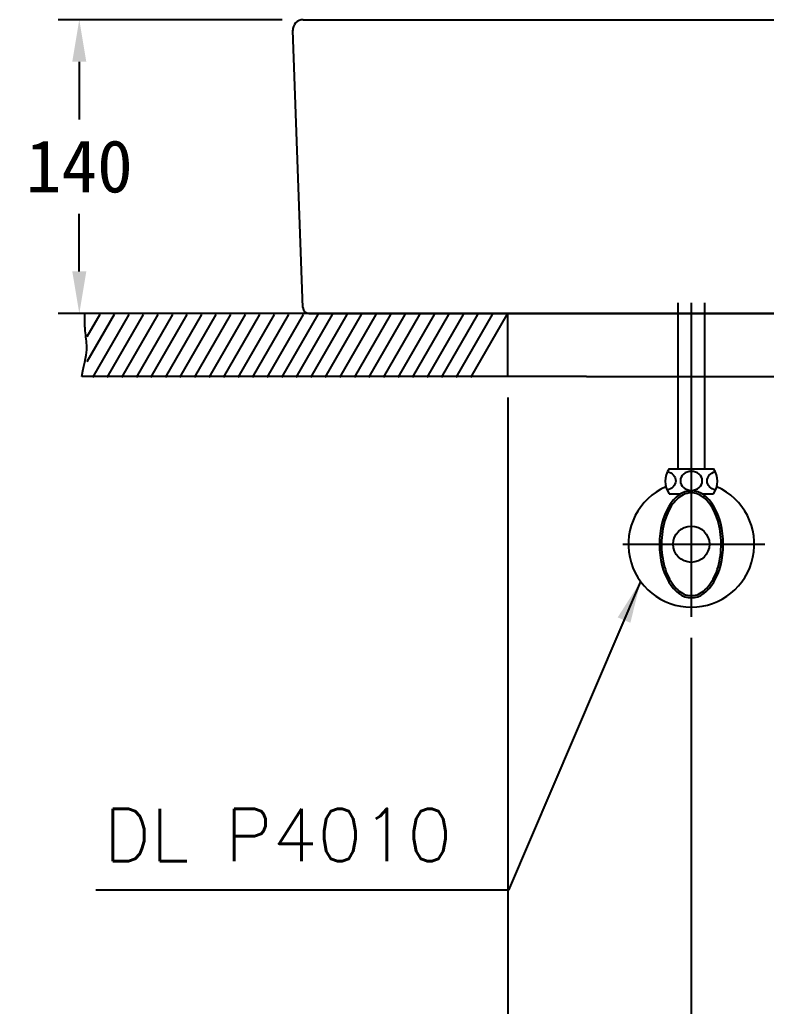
# Model space of a CAD drawing. Extents: x 0 to 3100, y 0 to 2100.
# Drawn here: x 624.5 to 980.3, y 402.8 to 873 of the extents above; entities that cross this region are included whole.
import ezdxf

# ---------------------------------------------------------------- set-up
doc = ezdxf.new("R2010")
doc.units = 0
doc.header["$LTSCALE"] = 20
doc.header["$MEASUREMENT"] = 0
doc.layers.get('0').update_dxf_attribs({"linetype": 'CONTINUOUS'})
doc.layers.get('DEFPOINTS').update_dxf_attribs({"linetype": 'CONTINUOUS'})
for name, color, linetype in [('1', 1, 'CONTINUOUS'), ('3', 3, 'CONTINUOUS'), ('6', 6, 'CONTINUOUS'), ('7', 7, 'CONTINUOUS')]:
    doc.layers.add(name, color=color, linetype=linetype)
doc.styles.add('GHS', font='romans', dxfattribs={"bigfont": 'ghs'})
doc.dimstyles.get("Standard").update_dxf_attribs({"dimtxt": 2.5, "dimasz": 2, "dimexe": 2, "dimexo": 1, "dimgap": 1.5, "dimtad": 1, "dimdec": 0, "dimlfac": 10, "dimrnd": 0.5, "dimzin": 0, "dimdsep": 46, "dimtxsty": 'Standard', "dimcen": 0, "dimclrt": 2, "dimadec": 0, "dimazin": 0, "dimtfac": 1, "dimtdec": 0, "dimtmove": 0, "dimatfit": 3, "dimfxl": 0, "dimtolj": 1, "dimtzin": 0, "dimarcsym": 0})

# ---------------------------------------------------------------- blocks, each defined once
blk = doc.blocks.new('*D9')
at = {"layer": '1', "color": 3, "lineweight": -2}
for p, q in [((944.58, 578.36), (944.58, 347.59)), ((1094.58, 578.36), (1094.58, 347.59)), ((1074.58, 357.59), (964.58, 357.59))]:
    blk.add_line(p, q, dxfattribs=at)
at = {"layer": '1', "color": 3}
for points in [[(964.58, 360.93), (964.58, 354.26), (944.58, 357.59)], [(1074.58, 360.93), (1074.58, 354.26), (1094.58, 357.59)]]:
    blk.add_solid(points, dxfattribs=at)
at = {"layer": 'DEFPOINTS', "color": 0}
for p in [(944.58, 588.36), (1094.58, 588.36), (944.58, 357.59)]:
    blk.add_point(p, dxfattribs=at)
at = {"layer": '1', "color": 2, "insert": (1019.58, 380.09), "char_height": 25, "attachment_point": 5}
blk.add_mtext('\\A1;150', dxfattribs=at)
blk = doc.blocks.new('*D20')
at = {"layer": '7', "color": 3, "lineweight": -2}
for p, q in [((857.08, 693.02), (857.08, 271.03)), ((1182.08, 693.02), (1182.08, 271.03)), ((877.08, 281.03), (1162.08, 281.03))]:
    blk.add_line(p, q, dxfattribs=at)
at = {"layer": '7', "color": 3}
for points in [[(877.08, 284.36), (877.08, 277.7), (857.08, 281.03)], [(1162.08, 284.36), (1162.08, 277.7), (1182.08, 281.03)]]:
    blk.add_solid(points, dxfattribs=at)
at = {"layer": 'DEFPOINTS', "color": 0}
for p in [(857.08, 703.02), (1182.08, 703.02), (1182.08, 281.03)]:
    blk.add_point(p, dxfattribs=at)
at = {"layer": '7', "color": 2, "insert": (1019.58, 303.53), "char_height": 25, "attachment_point": 5}
blk.add_mtext('\\A1;325', dxfattribs=at)
blk = doc.blocks.new('*D62')
at = {"color": 3, "lineweight": -2}
for p, q in [((749.58, 873.02), (642.85, 873.02)), ((652.85, 853.02), (652.85, 825.52)), ((652.85, 753.02), (652.85, 780.52)), ((752.47, 733.02), (642.85, 733.02))]:
    blk.add_line(p, q, dxfattribs=at)
at = {"color": 3}
for points in [[(649.52, 853.02), (656.19, 853.02), (652.85, 873.02)], [(649.52, 753.02), (656.19, 753.02), (652.85, 733.02)]]:
    blk.add_solid(points, dxfattribs=at)
at = {"layer": 'DEFPOINTS', "color": 0}
for p in [(652.85, 873.02), (759.58, 873.02), (762.47, 733.02)]:
    blk.add_point(p, dxfattribs=at)
at = {"color": 2, "insert": (652.85, 803.02), "char_height": 25, "attachment_point": 5}
blk.add_mtext('\\A1;140', dxfattribs=at)

msp = doc.modelspace()

# ---------------------------------------------------------------- linework, layer by layer
at = {"layer": '1', "color": 1}
msp.add_open_spline([(654.1, 703.02, -4.79), (655.48, 710.61, -2.45), (657.18, 715.67, 0.73), (655.61, 723.77, 0.04), (655.48, 727.96, -0.2), (655.52, 733.02, -0.28)], degree=3, knots=[6.489638, 6.489638, 6.489638, 6.489638, 17.537984, 25.319688, 30.034029, 30.034029, 30.034029, 30.034029], dxfattribs=at)
at = {"layer": '3', "color": 7}
for p, q in [((759.58, 873.02, -9.25), (1019.58, 873.02, -9.25)), ((759.58, 873.02, -9.25), (1019.58, 873.02, -9.25)), ((754.58, 867.92, -9.25), (754.58, 868.02, -9.25)), ((754.58, 867.92, -9.25), (754.58, 868.02, -9.25)), ((759.47, 735.9, -9.25), (754.58, 867.83, -9.25)), ((759.47, 735.9, -9.25), (754.58, 867.83, -9.25)), ((762.47, 733.02, -9.25), (1019.58, 733.02, -9.25)), ((762.47, 733.02, -9.25), (1019.58, 733.02, -9.25))]:
    msp.add_line(p, q, dxfattribs=at)
at = {"layer": '3', "color": 1}
for p, q in [((669.51, 732.54, 0.08), (656.45, 709.92, 0.08)), ((662.58, 732.54, 0.08), (656.45, 721.92, 0.08)), ((676.43, 732.54, 0.08), (659.11, 702.54, 0.08)), ((683.36, 732.54, 0.08), (666.04, 702.54, 0.08)), ((690.29, 732.54, 0.08), (672.97, 702.54, 0.08)), ((697.22, 732.54, 0.08), (679.9, 702.54, 0.08)), ((704.15, 732.54, 0.08), (686.83, 702.54, 0.08)), ((711.07, 732.54, 0.08), (693.75, 702.54, 0.08)), ((718, 732.54, 0.08), (700.68, 702.54, 0.08)), ((724.93, 732.54, 0.08), (707.61, 702.54, 0.08)), ((731.86, 732.54, 0.08), (714.54, 702.54, 0.08)), ((738.79, 732.54, 0.08), (721.47, 702.54, 0.08)), ((745.72, 732.54, 0.08), (728.39, 702.54, 0.08)), ((752.64, 732.54, 0.08), (735.32, 702.54, 0.08)), ((759.57, 732.54, 0.08), (742.25, 702.54, 0.08)), ((766.5, 732.54, 0.08), (749.18, 702.54, 0.08)), ((773.43, 732.54, 0.08), (756.11, 702.54, 0.08)), ((780.36, 732.54, 0.08), (763.04, 702.54, 0.08)), ((787.28, 732.54, 0.08), (769.96, 702.54, 0.08)), ((794.21, 732.54, 0.08), (776.89, 702.54, 0.08)), ((801.14, 732.54, 0.08), (783.82, 702.54, 0.08)), ((808.07, 732.54, 0.08), (790.75, 702.54, 0.08)), ((815, 732.54, 0.08), (797.68, 702.54, 0.08)), ((821.93, 732.54, 0.08), (804.61, 702.54, 0.08)), ((828.85, 732.54, 0.08), (811.53, 702.54, 0.08)), ((835.78, 732.54, 0.08), (818.46, 702.54, 0.08)), ((842.71, 732.54, 0.08), (825.39, 702.54, 0.08)), ((849.64, 732.54, 0.08), (832.32, 702.54, 0.08)), ((856.57, 732.54, 0.08), (839.25, 702.54, 0.08))]:
    msp.add_line(p, q, dxfattribs=at)
at = {"layer": '3', "color": 7}
for centre, radius, start, end in [((759.58, 868.02, -9.25), 5, 90, 182.1226), ((759.58, 868.02, -9.25), 5, 90, 182.1226), ((762.47, 736.02, -9.25), 3, 182.1226, 270), ((762.47, 736.02, -9.25), 3, 182.1226, 270)]:
    msp.add_arc(centre, radius, start, end, dxfattribs=at)
at = {"layer": '6'}
for p, q in [((938.23, 738.02), (938.23, 659.02)), ((944.58, 738.02), (944.58, 588.36)), ((950.93, 738.02), (950.93, 659.02)), ((934.08, 659.02), (938.23, 659.02)), ((938.23, 659.02), (955.08, 659.02)), ((934.08, 647.02), (939.44, 647.02)), ((949.72, 647.02), (955.08, 647.02)), ((911.95, 623.02), (979.55, 623.02))]:
    msp.add_line(p, q, dxfattribs=at)
msp.add_circle((944.58, 623.02), 8.62, dxfattribs=at)
for centre, radius, start, end in [((942.08, 653.02), 10, 143.1301, 216.8699), ((947.08, 653.02), 10, 323.1301, 36.8699), ((944.58, 623.02), 30, 113.9173, 66.0827)]:
    msp.add_arc(centre, radius, start, end, dxfattribs=at)
at = {"layer": '6', "extrusion": (0, 0, -1)}
for centre, major_axis, start_param, end_param in [((931.9, 653.24), (-5.23, 0), 1.824119, 4.49897), ((957.35, 653.24), (5.23, 0), 1.800504, 4.443058)]:
    msp.add_ellipse(centre, major_axis=major_axis, ratio=0.866391, start_param=start_param, end_param=end_param, dxfattribs=at)
for centre, major_axis, ratio in [((944.58, 653.24), (-5.23, 0), 0.866391), ((944.58, 623.02), (0, 25.5), 0.596529)]:
    msp.add_ellipse(centre, major_axis=major_axis, ratio=ratio, dxfattribs=at)
at = {"layer": '6'}
msp.add_open_spline([(944.58, 647.52), (946.66, 647.52), (948.76, 646.71), (952.66, 643.46), (954.43, 641.02), (957.16, 634.99), (958.11, 631.41), (958.96, 623.9), (958.86, 619.97), (957.62, 612.61), (956.49, 609.19), (953.48, 603.6), (951.6, 601.44), (947.6, 598.8), (945.49, 598.3), (941.34, 598.9), (939.26, 600.02), (935.5, 603.86), (933.86, 606.56), (931.44, 612.98), (930.68, 616.69), (930.21, 624.31), (930.52, 628.2), (932.12, 635.35), (933.42, 638.58), (936.69, 643.69), (938.66, 645.55), (941.97, 647.2), (943.28, 647.52), (944.58, 647.52)], degree=3, knots=[0, 0, 0, 0, 0.46111, 0.46111, 0.922219, 0.922219, 1.383329, 1.383329, 1.844439, 1.844439, 2.305549, 2.305549, 2.766658, 2.766658, 3.227768, 3.227768, 3.688878, 3.688878, 4.149988, 4.149988, 4.611097, 4.611097, 5.072207, 5.072207, 5.533317, 5.533317, 5.994427, 5.994427, 6.283185, 6.283185, 6.283185, 6.283185], dxfattribs=at)
at = {"layer": '7'}
for p, q in [((894.58, 733.02), (655.52, 733.02)), ((857.08, 703.02), (857.08, 733.02)), ((894.58, 703.02), (1144.58, 703.02))]:
    msp.add_line(p, q, dxfattribs=at)
at = {"layer": '7', "extrusion": (0, 1, 0)}
for p, q in [((1019.58, 733.02, -9.25), (753.64, 733.02, -9.25)), ((894.58, 703.02, -9.25), (654.1, 703.02, -9.25))]:
    msp.add_line(p, q, dxfattribs=at)

# ---------------------------------------------------------------- texts
at = {"color": 2, "insert": (664.51, 496.96), "char_height": 25, "attachment_point": 1, "style": 'GHS'}
msp.add_mtext_dynamic_manual_height_columns('DL P4010', width=228.3536, gutter_width=13.51, heights=[0], dxfattribs=at)

# ---------------------------------------------------------------- dimensions: what is measured, and where the dimension line sits
dim = msp.add_linear_dim(base=(652.85, 873.02, -9.25), p1=(762.47, 733.02, -9.25), p2=(759.58, 873.02, -9.25), angle=90, dimstyle='Standard', override={"dimtxt": 25, "dimasz": 20, "dimexe": 10, "dimexo": 10, "dimgap": 10, "dimtih": 1, "dimtoh": 1, "dimlfac": 1, "dimzin": 8, "dimclrd": 3, "dimclre": 3})
dim.commit()
dim.dimension.update_dxf_attribs({"geometry": '*D62', "text_midpoint": (652.85, 803.02, -9.25)})
at = {"layer": '1'}
dim = msp.add_linear_dim(base=(944.58, 357.59), p1=(1094.58, 588.36), p2=(944.58, 588.36), dimstyle='Standard', override={"dimtxt": 25, "dimasz": 20, "dimexe": 10, "dimexo": 10, "dimgap": 10, "dimtih": 1, "dimtoh": 1, "dimlfac": 1, "dimzin": 8, "dimclrd": 3, "dimclre": 3}, dxfattribs=at)
dim.commit()
dim.dimension.update_dxf_attribs({"geometry": '*D9', "text_midpoint": (1019.58, 380.09)})
at = {"layer": '7'}
dim = msp.add_linear_dim(base=(1182.08, 281.03), p1=(857.08, 703.02), p2=(1182.08, 703.02), dimstyle='Standard', override={"dimtxt": 25, "dimasz": 20, "dimexe": 10, "dimexo": 10, "dimgap": 10, "dimtih": 1, "dimtoh": 1, "dimlfac": 1, "dimzin": 8, "dimclrd": 3, "dimclre": 3}, dxfattribs=at)
dim.commit()
dim.dimension.update_dxf_attribs({"geometry": '*D20', "text_midpoint": (1019.58, 303.53)})

# ---------------------------------------------------------------- leaders
msp.add_leader([(920.39, 605.27), (857.37, 458.09), (660.77, 458.09)], dimstyle='Standard', override={"dimtxt": 25, "dimasz": 20, "dimexe": 10, "dimexo": 8, "dimgap": 10, "dimtad": 0, "dimdec": 4, "dimlfac": 1, "dimzin": 8, "dimclrd": 3, "dimclre": 3, "dimtdec": 4, "dimarcsym": 1})

doc.saveas('drawing.dxf')
